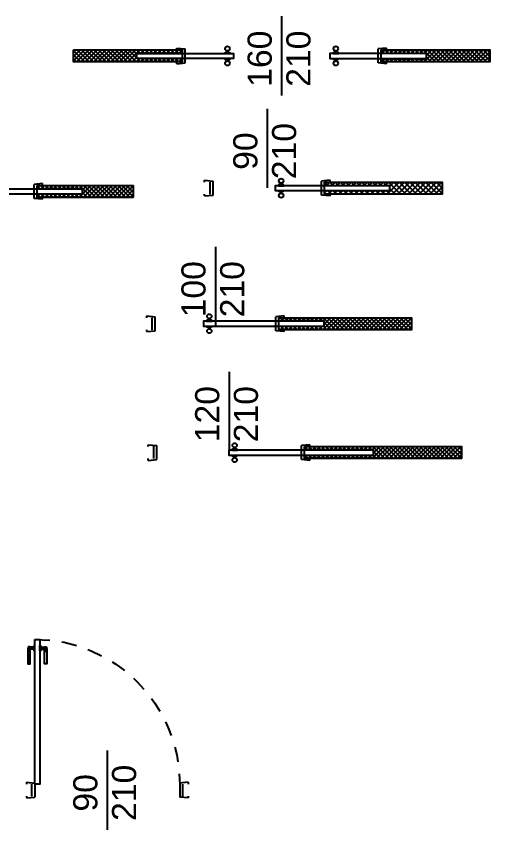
# Model space of a CAD drawing. Extents: x -3.87 to 6.1, y -1.85 to 5.56.
# Drawn here: x 2.17 to 6.1, y -1.85 to 4.89 of the extents above; entities that cross this region are included whole.
import ezdxf
from ezdxf.enums import TextEntityAlignment as Align

# ---------------------------------------------------------------- set-up
doc = ezdxf.new("R2010")
doc.units = 0
doc.header["$MEASUREMENT"] = 0
doc.linetypes.add('NASCOSTA2', pattern=[0.1875, 0.125, -0.0625])
doc.layers.get('0').update_dxf_attribs({"linetype": 'CONTINUOUS'})
for name, color, linetype in [('BRASS', 7, 'CONTINUOUS'), ('INFISSI', 7, 'CONTINUOUS'), ('MURI', 7, 'CONTINUOUS'), ('RETINO_SCRIGNO', 7, 'CONTINUOUS'), ('TRATTEGGI', 7, 'NASCOSTA2')]:
    doc.layers.add(name, color=color, linetype=linetype)
doc.styles.get("Standard").update_dxf_attribs({"font": 'ARIAL.TTF'})

# ---------------------------------------------------------------- blocks, each defined once
blk = doc.blocks.new('QUATTRO_S_PIANTA')
at = {"layer": 'BRASS'}
for p, q in [((-0.0072, -0.009), (-0.0072, -0.043)), ((0.0077, -0.009), (0.0077, -0.04))]:
    blk.add_line(p, q, dxfattribs=at)
for points in [[(-0.0232, -0.0056), (0.0232, -0.0056), (0.0232, 0), (-0.0232, 0)], [(-0.0186, -0.009), (0.0191, -0.009), (0.0191, -0.0056), (-0.0186, -0.0056)], [(-0.0099, -0.0558), (0.0129, -0.0558), (0.0129, -0.043), (-0.0099, -0.043)]]:
    blk.add_lwpolyline(points, close=True, dxfattribs=at)
for points in [[(-0.0022, -0.0558), (-0.0022, -0.0572), (0.0214, -0.0572), (0.0214, -0.0416), (-0.0022, -0.0416), (-0.0022, -0.043)], [(0.0033, -0.0572), (0.0033, -0.0588), (0.0285, -0.0588), (0.0285, -0.04), (0.0033, -0.04), (0.0033, -0.0416)], [(0.0089, -0.0588), (0.0089, -0.06), (0.13, -0.06), (0.13, -0.0388), (0.0089, -0.0388), (0.0089, -0.04)]]:
    blk.add_lwpolyline(points, dxfattribs=at)
blk = doc.blocks.new('PRDX120')
at = {"layer": 'INFISSI'}
for p, q in [((-1.27, 0.015), (-1.2, 0.0079)), ((-1.27, 0.015), (-1.27, 0)), ((-1.2, 0.0079), (-1.2, -0.1079)), ((0.07, 0.015), (0, 0.0079)), ((0, 0.0079), (0, -0.1079)), ((0.07, 0.015), (0.07, 0)), ((-1.27, -0.1), (-1.27, -0.115)), ((-1.27, -0.115), (-1.2, -0.1079)), ((0.07, -0.115), (0, -0.1079)), ((0.07, -0.1), (0.07, -0.115))]:
    blk.add_line(p, q, dxfattribs=at)
blk.add_lwpolyline([(0, 1.2), (-0.04, 1.2), (-0.04, 0), (0, 0)], close=True, dxfattribs=at)
at = {"layer": 'TRATTEGGI'}
blk.add_arc((0, 0), 1.2, 90, 180, dxfattribs=at)
at = {"layer": 'BRASS', "rotation": 270}
blk.add_blockref('QUATTRO_S_PIANTA', (-0.04, 1.1268), dxfattribs=at)
at = {"layer": 'BRASS', "xscale": -1, "rotation": 90}
blk.add_blockref('QUATTRO_S_PIANTA', (0, 1.1268), dxfattribs=at)
blk = doc.blocks.new('PortSx120')
at = {"layer": 'INFISSI'}
blk.add_line((0.7, 0.2788), (0.7, -0.3788), dxfattribs=at)
at = {"layer": 'MURI'}
for p, q in [((0.075, -0.1), (0.075, 0)), ((1.325, -0.1), (1.325, 0))]:
    blk.add_line(p, q, dxfattribs=at)
at = {"layer": 'INFISSI', "xscale": -1}
blk.add_blockref('PRDX120', (0.1, 0), dxfattribs=at)
at = {"layer": 'INFISSI'}
for s, p in [('210', (0.939, -0.073)), ('90', (0.6178, -0.073))]:
    blk.add_text(s, height=0.2, rotation=90, dxfattribs=at).set_placement(p, align=Align.CENTER)
blk = doc.blocks.new('*X36')
at = {"color": 0}
for p, q in [((0.75, 0.0782), (0.7718, 0.1)), ((0.7785, 0.07), (0.75, 0.0985)), ((0.7771, 0.07), (0.8071, 0.1)), ((0.8139, 0.07), (0.7839, 0.1)), ((0.8125, 0.07), (0.8425, 0.1)), ((0.8492, 0.07), (0.8192, 0.1)), ((0.8478, 0.07), (0.8778, 0.1)), ((0.8846, 0.07), (0.8546, 0.1)), ((0.8832, 0.07), (0.9132, 0.1)), ((0.9199, 0.07), (0.8899, 0.1)), ((0.9185, 0.07), (0.9485, 0.1)), ((0.9553, 0.07), (0.9253, 0.1)), ((0.9539, 0.07), (0.9839, 0.1)), ((0.9907, 0.07), (0.9607, 0.1)), ((0.9892, 0.07), (1.0192, 0.1)), ((1.026, 0.07), (0.996, 0.1)), ((1.0246, 0.07), (1.0546, 0.1)), ((1.0614, 0.07), (1.0314, 0.1)), ((1.0599, 0.07), (1.0899, 0.1)), ((1.0967, 0.07), (1.0667, 0.1)), ((1.0953, 0.07), (1.1253, 0.1)), ((1.096, 0), (1.196, 0.1)), ((1.2021, 0), (1.1021, 0.1)), ((1.125, 0.0643), (1.1607, 0.1)), ((1.1314, 0), (1.2314, 0.1)), ((1.2374, 0), (1.1374, 0.1)), ((1.1667, 0), (1.2667, 0.1)), ((1.2728, 0), (1.1728, 0.1)), ((1.2021, 0), (1.3021, 0.1)), ((1.3081, 0), (1.2081, 0.1)), ((1.2374, 0), (1.3374, 0.1)), ((1.3435, 0), (1.2435, 0.1)), ((1.2728, 0), (1.3728, 0.1)), ((1.3789, 0), (1.2789, 0.1)), ((1.3081, 0), (1.4081, 0.1)), ((1.4142, 0), (1.3142, 0.1)), ((1.3435, 0), (1.4435, 0.1)), ((1.4496, 0), (1.3496, 0.1)), ((1.3789, 0), (1.4789, 0.1)), ((1.4849, 0), (1.3849, 0.1)), ((1.4142, 0), (1.5142, 0.1)), ((1.5203, 0), (1.4203, 0.1)), ((1.4496, 0), (1.5496, 0.1)), ((1.55, 0.0056), (1.4556, 0.1)), ((1.55, 0.041), (1.491, 0.1)), ((1.55, 0.0763), (1.5263, 0.1)), ((0.75, 0.0075), (0.7725, 0.03)), ((0.7778, 0), (0.75, 0.0278)), ((0.7778, 0), (0.8078, 0.03)), ((0.8132, 0), (0.7832, 0.03)), ((0.8132, 0), (0.8432, 0.03)), ((0.8485, 0), (0.8185, 0.03)), ((0.8485, 0), (0.8785, 0.03)), ((0.8839, 0), (0.8539, 0.03)), ((0.8839, 0), (0.9139, 0.03)), ((0.9192, 0), (0.8892, 0.03)), ((0.9192, 0), (0.9492, 0.03)), ((0.9546, 0), (0.9246, 0.03)), ((0.9546, 0), (0.9846, 0.03)), ((0.9899, 0), (0.9599, 0.03)), ((0.9899, 0), (1.0199, 0.03)), ((1.0253, 0), (0.9953, 0.03)), ((1.0253, 0), (1.0553, 0.03)), ((1.0607, 0), (1.0307, 0.03)), ((1.0607, 0), (1.0907, 0.03)), ((1.096, 0), (1.066, 0.03)), ((1.1314, 0), (1.1014, 0.03)), ((1.1667, 0), (1.125, 0.0417)), ((1.4849, 0), (1.55, 0.0651)), ((1.5203, 0), (1.55, 0.0297))]:
    blk.add_line(p, q, dxfattribs=at)
blk = doc.blocks.new('SCR-140')
at = {"layer": 'INFISSI'}
for p, q in [((-0.07, 0.1229), (0, 0.1158)), ((-0.07, 0.1079), (-0.07, 0.1229)), ((0, 0), (0, 0.1158)), ((1.47, 0.1229), (1.4, 0.1158)), ((1.4, 0), (1.4, 0.1158)), ((1.47, 0.1079), (1.47, 0.1229)), ((-0.07, -0.0071), (-0.07, 0.0079)), ((-0.07, -0.0071), (0, 0)), ((1.47, -0.0071), (1.4, 0)), ((1.47, -0.0071), (1.47, 0.0079))]:
    blk.add_line(p, q, dxfattribs=at)
for points in [[(-0.4, 0.0379), (-0.4, 0.0779), (0.3, 0.0779), (0.3, 0.0379)], [(1.8, 0.0379), (1.8, 0.0779), (1.1, 0.0779), (1.1, 0.0379)]]:
    blk.add_lwpolyline(points, close=True, dxfattribs=at)
at = {"layer": 'RETINO_SCRIGNO', "xscale": -1}
blk.add_blockref('*X36', (0.725, 0.0079), dxfattribs=at)
at = {"layer": 'RETINO_SCRIGNO'}
blk.add_blockref('*X36', (0.675, 0.0079), dxfattribs=at)
blk = doc.blocks.new('POMOLO_SCRIGNO')
at = {"layer": 'BRASS'}
for points in [[(-0.0732, 0.0256), (-0.0268, 0.0256), (-0.0268, 0.02), (-0.0732, 0.02)], [(-0.0686, 0.029), (-0.0309, 0.029), (-0.0309, 0.0256), (-0.0686, 0.0256)], [(-0.0732, -0.0256), (-0.0268, -0.0256), (-0.0268, -0.02), (-0.0732, -0.02)], [(-0.0686, -0.029), (-0.0309, -0.029), (-0.0309, -0.0256), (-0.0686, -0.0256)]]:
    blk.add_lwpolyline(points, close=True, dxfattribs=at)
for points in [[(-0.0456, 0.0423), (-0.0456, 0.029), (-0.0538, 0.029), (-0.0538, 0.0423)], [(-0.0456, -0.0423), (-0.0456, -0.029), (-0.0538, -0.029), (-0.0538, -0.0423)]]:
    blk.add_lwpolyline(points, dxfattribs=at)
for centre in [(-0.0497, 0.0607), (-0.0497, -0.0607)]:
    blk.add_circle(centre, 0.0189, dxfattribs=at)
blk = doc.blocks.new('Scrig-140')
at = {"layer": 'INFISSI'}
blk.add_line((1.525, 0.3788), (1.525, -0.2788), dxfattribs=at)
at = {"layer": 'MURI'}
for p, q in [((0, 0.1), (0.8, 0.1)), ((0, 0), (0, 0.1)), ((0.8, 0), (0.8, 0.1)), ((2.25, 0), (2.25, 0.1)), ((2.25, 0.1), (3.05, 0.1)), ((3.05, 0), (3.05, 0.1)), ((0.8, 0), (0, 0)), ((3.05, 0), (2.25, 0))]:
    blk.add_line(p, q, dxfattribs=at)
at = {"layer": 'INFISSI'}
blk.add_blockref('SCR-140', (0.825, -0.0079), dxfattribs=at)
at = {"layer": 'MURI'}
blk.add_blockref('POMOLO_SCRIGNO', (1.125, 0.05), dxfattribs=at)
at = {"layer": 'MURI', "rotation": 180}
blk.add_blockref('POMOLO_SCRIGNO', (1.925, 0.05), dxfattribs=at)
at = {"layer": 'INFISSI'}
for s, p in [('140', (1.4428, 0.027)), ('210', (1.764, 0.027))]:
    blk.add_text(s, height=0.2, rotation=90, dxfattribs=at).set_placement(p, align=Align.CENTER)
blk = doc.blocks.new('SCR-180')
at = {"layer": 'RETINO_SCRIGNO'}
h = blk.add_hatch(dxfattribs=at)
h.set_pattern_fill('ANSI37', color=256, scale=0.2, style=0)
h.set_pattern_definition([(45, (-0.989185, -0.420781), (-0.01767767, 0.01767767), []), (135, (-0.989185, -0.420781), (-0.01767767, -0.01767767), [])])
h.paths.add_polyline_path([(-0.375, 0.07), (0, 0.07), (0, 0.1), (-0.9, 0.1), (-0.9, 0), (0, 0), (0, 0.03), (-0.375, 0.03)])
h = blk.add_hatch(dxfattribs=at)
h.set_pattern_fill('ANSI37', color=256, scale=0.2, style=0)
h.set_pattern_definition([(45, (-5.64471, 2.40182), (-0.01767767, 0.01767767), []), (135, (-5.64471, 2.40182), (-0.01767767, -0.01767767), [])])
h.paths.add_polyline_path([(2.025, 0.07), (1.65, 0.07), (1.65, 0.1), (2.55, 0.1), (2.55, 0), (1.65, 0), (1.65, 0.03), (2.025, 0.03)])
at = {"layer": 'INFISSI'}
for p, q in [((-0.045, 0.115), (0.025, 0.1079)), ((-0.045, 0.1), (-0.045, 0.115)), ((0.025, -0.0079), (0.025, 0.1079)), ((1.695, 0.115), (1.625, 0.1079)), ((1.625, -0.0079), (1.625, 0.1079)), ((1.695, 0.1), (1.695, 0.115)), ((-0.045, -0.015), (-0.045, 0)), ((1.695, -0.015), (1.695, 0)), ((-0.045, -0.015), (0.025, -0.0079)), ((1.695, -0.015), (1.625, -0.0079))]:
    blk.add_line(p, q, dxfattribs=at)
for points in [[(-0.375, 0.03), (-0.375, 0.07), (0.425, 0.07), (0.425, 0.03)], [(2.025, 0.03), (2.025, 0.07), (1.225, 0.07), (1.225, 0.03)]]:
    blk.add_lwpolyline(points, close=True, dxfattribs=at)
at = {"layer": 'MURI'}
blk.add_blockref('POMOLO_SCRIGNO', (0.425, 0.05), dxfattribs=at)
at = {"layer": 'MURI', "rotation": 180}
blk.add_blockref('POMOLO_SCRIGNO', (1.225, 0.05), dxfattribs=at)
blk = doc.blocks.new('Scrig-160')
at = {"layer": 'INFISSI'}
blk.add_line((1.725, 0.3788), (1.725, -0.2788), dxfattribs=at)
at = {"layer": 'MURI'}
for points in [[(0, 0.1), (0.9, 0.1), (0.9, 0), (0, 0)], [(2.55, 0.1), (3.45, 0.1), (3.45, 0), (2.55, 0)]]:
    blk.add_lwpolyline(points, close=True, dxfattribs=at)
at = {"layer": 'INFISSI'}
blk.add_blockref('SCR-180', (0.9, 0), dxfattribs=at)
for s, p in [('160', (1.6428, 0.027)), ('210', (1.964, 0.027))]:
    blk.add_text(s, height=0.2, rotation=90, dxfattribs=at).set_placement(p, align=Align.CENTER)
blk = doc.blocks.new('SCR-90')
at = {"layer": 'RETINO_SCRIGNO'}
h = blk.add_hatch(dxfattribs=at)
h.set_pattern_fill('ANSI37', color=256, scale=0.25, style=0)
h.set_pattern_definition([(45, (-18.697696, -12.881197), (-0.022097087, 0.022097087), []), (135, (-18.697696, -12.881197), (-0.022097087, -0.022097087), [])])
h.paths.add_polyline_path([(1.925, 0.1), (0.95, 0.1), (0.95, 0.07), (1.4899, 0.07), (1.4899, 0.03), (0.95, 0.03), (0.95, 0), (1.925, 0)])
at = {"layer": 'INFISSI'}
for p, q in [((-0.045, 0.1), (-0.045, 0.115)), ((-0.045, 0.115), (0.025, 0.1079)), ((0.025, -0.0079), (0.025, 0.1079)), ((0.995, 0.115), (0.925, 0.1079)), ((0.925, -0.0079), (0.925, 0.1079)), ((0.995, 0.1), (0.995, 0.115)), ((-0.045, -0.015), (-0.045, 0)), ((-0.045, -0.015), (0.025, -0.0079)), ((0.995, -0.015), (0.925, -0.0079)), ((0.995, -0.015), (0.995, 0))]:
    blk.add_line(p, q, dxfattribs=at)
blk.add_lwpolyline([(1.4899, 0.03), (1.4899, 0.07), (0.5399, 0.07), (0.5399, 0.03)], close=True, dxfattribs=at)
blk = doc.blocks.new('Scrig_90')
at = {"layer": 'INFISSI'}
blk.add_line((0.55, 0.709), (0.55, 0.0514), dxfattribs=at)
at = {"layer": 'MURI'}
for p, q in [((0.075, 0), (0.075, 0.1)), ((1.025, 0), (1.025, 0.1))]:
    blk.add_line(p, q, dxfattribs=at)
blk.add_lwpolyline([(1.025, 0.1), (2, 0.1), (2, 0), (1.025, 0)], dxfattribs=at)
at = {"layer": 'RETINO_SCRIGNO'}
blk.add_blockref('SCR-90', (0.075, 0), dxfattribs=at)
at = {"layer": 'RETINO_SCRIGNO', "rotation": 180}
blk.add_blockref('POMOLO_SCRIGNO', (0.6149, 0.05), dxfattribs=at)
at = {"layer": 'INFISSI'}
for s, p in [('210', (0.789, 0.3572)), ('90', (0.4678, 0.3572))]:
    blk.add_text(s, height=0.2, rotation=90, dxfattribs=at).set_placement(p, align=Align.CENTER)
blk = doc.blocks.new('*X43')
at = {"color": 0}
for p, q in [((1.05, 0.0954), (1.0546, 0.1)), ((1.0614, 0.07), (1.05, 0.0814)), ((1.0599, 0.07), (1.0899, 0.1)), ((1.0967, 0.07), (1.0667, 0.1)), ((1.0953, 0.07), (1.1253, 0.1)), ((1.1321, 0.07), (1.1021, 0.1)), ((1.1307, 0.07), (1.1607, 0.1)), ((1.1674, 0.07), (1.1374, 0.1)), ((1.166, 0.07), (1.196, 0.1)), ((1.2028, 0.07), (1.1728, 0.1)), ((1.2014, 0.07), (1.2314, 0.1)), ((1.2381, 0.07), (1.2081, 0.1)), ((1.2367, 0.07), (1.2667, 0.1)), ((1.2735, 0.07), (1.2435, 0.1)), ((1.2721, 0.07), (1.3021, 0.1)), ((1.3089, 0.07), (1.2789, 0.1)), ((1.3074, 0.07), (1.3374, 0.1)), ((1.3442, 0.07), (1.3142, 0.1)), ((1.3428, 0.07), (1.3728, 0.1)), ((1.3796, 0.07), (1.3496, 0.1)), ((1.3781, 0.07), (1.4081, 0.1)), ((1.4149, 0.07), (1.3849, 0.1)), ((1.4135, 0.07), (1.4435, 0.1)), ((1.4142, 0), (1.5142, 0.1)), ((1.5203, 0), (1.4203, 0.1)), ((1.425, 0.0461), (1.4789, 0.1)), ((1.4496, 0), (1.5496, 0.1)), ((1.5556, 0), (1.4556, 0.1)), ((1.4849, 0), (1.5849, 0.1)), ((1.591, 0), (1.491, 0.1)), ((1.5203, 0), (1.6203, 0.1)), ((1.6263, 0), (1.5263, 0.1)), ((1.5556, 0), (1.6556, 0.1)), ((1.6617, 0), (1.5617, 0.1)), ((1.591, 0), (1.691, 0.1)), ((1.6971, 0), (1.5971, 0.1)), ((1.6263, 0), (1.7263, 0.1)), ((1.7324, 0), (1.6324, 0.1)), ((1.6617, 0), (1.7617, 0.1)), ((1.7678, 0), (1.6678, 0.1)), ((1.6971, 0), (1.7971, 0.1)), ((1.8031, 0), (1.7031, 0.1)), ((1.7324, 0), (1.8324, 0.1)), ((1.8385, 0), (1.7385, 0.1)), ((1.7678, 0), (1.8678, 0.1)), ((1.8738, 0), (1.7738, 0.1)), ((1.8031, 0), (1.9031, 0.1)), ((1.9092, 0), (1.8092, 0.1)), ((1.8385, 0), (1.9385, 0.1)), ((1.9445, 0), (1.8445, 0.1)), ((1.8738, 0), (1.9738, 0.1)), ((1.9799, 0), (1.8799, 0.1)), ((1.9092, 0), (2.0092, 0.1)), ((2.0153, 0), (1.9153, 0.1)), ((1.9445, 0), (2.0445, 0.1)), ((2.0506, 0), (1.9506, 0.1)), ((1.9799, 0), (2.0799, 0.1)), ((2.086, 0), (1.986, 0.1)), ((2.0153, 0), (2.1153, 0.1)), ((2.1213, 0), (2.0213, 0.1)), ((2.0506, 0), (2.15, 0.0994)), ((2.15, 0.0067), (2.0567, 0.1)), ((2.15, 0.042), (2.092, 0.1)), ((2.15, 0.0774), (2.1274, 0.1)), ((1.05, 0.0247), (1.0553, 0.03)), ((1.0607, 0), (1.05, 0.0107)), ((1.0607, 0), (1.0907, 0.03)), ((1.096, 0), (1.066, 0.03)), ((1.096, 0), (1.126, 0.03)), ((1.1314, 0), (1.1014, 0.03)), ((1.1314, 0), (1.1614, 0.03)), ((1.1667, 0), (1.1367, 0.03)), ((1.1667, 0), (1.1967, 0.03)), ((1.2021, 0), (1.1721, 0.03)), ((1.2021, 0), (1.2321, 0.03)), ((1.2374, 0), (1.2074, 0.03)), ((1.2374, 0), (1.2674, 0.03)), ((1.2728, 0), (1.2428, 0.03)), ((1.2728, 0), (1.3028, 0.03)), ((1.3081, 0), (1.2781, 0.03)), ((1.3081, 0), (1.3381, 0.03)), ((1.3435, 0), (1.3135, 0.03)), ((1.3435, 0), (1.3735, 0.03)), ((1.3789, 0), (1.3489, 0.03)), ((1.3789, 0), (1.4089, 0.03)), ((1.4142, 0), (1.3842, 0.03)), ((1.4496, 0), (1.4196, 0.03)), ((1.4849, 0), (1.425, 0.0599)), ((2.086, 0), (2.15, 0.064)), ((2.1213, 0), (2.15, 0.0287))]:
    blk.add_line(p, q, dxfattribs=at)
blk = doc.blocks.new('SCR-100')
at = {"layer": 'INFISSI'}
for p, q in [((-0.045, 0.115), (0.025, 0.1079)), ((-0.045, 0.1), (-0.045, 0.115)), ((0.025, -0.0079), (0.025, 0.1079)), ((1.095, 0.115), (1.025, 0.1079)), ((1.025, -0.0079), (1.025, 0.1079)), ((1.095, 0.1), (1.095, 0.115)), ((-0.045, -0.015), (-0.045, 0)), ((-0.045, -0.015), (0.025, -0.0079)), ((1.095, -0.015), (1.025, -0.0079)), ((1.095, -0.015), (1.095, 0))]:
    blk.add_line(p, q, dxfattribs=at)
blk.add_lwpolyline([(1.425, 0.03), (1.425, 0.07), (0.425, 0.07), (0.425, 0.03)], close=True, dxfattribs=at)
at = {"layer": 'RETINO_SCRIGNO'}
blk.add_blockref('*X43', (0, 0), dxfattribs=at)
blk = doc.blocks.new('Scrig_100')
at = {"layer": 'INFISSI'}
blk.add_line((0.6, 0.6877), (0.6, 0.03), dxfattribs=at)
at = {"layer": 'MURI'}
for p, q in [((0.075, 0), (0.075, 0.1)), ((1.125, 0), (1.125, 0.1))]:
    blk.add_line(p, q, dxfattribs=at)
blk.add_lwpolyline([(1.125, 0.1), (2.225, 0.1), (2.225, 0), (1.125, 0)], dxfattribs=at)
blk.add_blockref('SCR-100', (0.075, 0), dxfattribs=at)
at = {"layer": 'MURI', "rotation": 180}
blk.add_blockref('POMOLO_SCRIGNO', (0.5, 0.05), dxfattribs=at)
at = {"layer": 'INFISSI'}
for s, p in [('100', (0.5178, 0.3359)), ('210', (0.839, 0.3359))]:
    blk.add_text(s, height=0.2, rotation=90, dxfattribs=at).set_placement(p, align=Align.CENTER)
blk = doc.blocks.new('SCR_120')
at = {"layer": 'RETINO_SCRIGNO'}
h = blk.add_hatch(dxfattribs=at)
h.set_pattern_fill('ANSI37', color=256, scale=0.2, style=0)
h.set_pattern_definition([(45, (-0.695814, -0.562525), (-0.01767767, 0.01767767), []), (135, (-0.695814, -0.562525), (-0.01767767, -0.01767767), [])])
h.paths.add_polyline_path([(2.55, 0), (2.55, 0.1), (1.25, 0.1), (1.25, 0.07), (1.821, 0.07), (1.821, 0.03), (1.25, 0.03), (1.25, 0)])
at = {"layer": 'INFISSI'}
for p, q in [((-0.045, 0.115), (0.025, 0.1079)), ((-0.045, 0.1), (-0.045, 0.115)), ((0.025, -0.0079), (0.025, 0.1079)), ((1.295, 0.115), (1.225, 0.1079)), ((1.225, -0.0079), (1.225, 0.1079)), ((1.295, 0.1), (1.295, 0.115)), ((-0.045, -0.015), (-0.045, 0)), ((-0.045, -0.015), (0.025, -0.0079)), ((1.295, -0.015), (1.225, -0.0079)), ((1.295, -0.015), (1.295, 0))]:
    blk.add_line(p, q, dxfattribs=at)
blk.add_lwpolyline([(1.821, 0.03), (1.821, 0.07), (0.621, 0.07), (0.621, 0.03)], close=True, dxfattribs=at)
blk = doc.blocks.new('Scrig_120')
at = {"layer": 'INFISSI'}
blk.add_line((0.7, 0.7206), (0.7, 0.0629), dxfattribs=at)
at = {"layer": 'MURI'}
for p, q in [((0.075, 0), (0.075, 0.1)), ((1.325, 0), (1.325, 0.1))]:
    blk.add_line(p, q, dxfattribs=at)
blk.add_lwpolyline([(1.325, 0.1), (2.625, 0.1), (2.625, 0), (1.325, 0)], dxfattribs=at)
blk.add_blockref('SCR_120', (0.075, 0), dxfattribs=at)
at = {"layer": 'MURI', "rotation": 180}
blk.add_blockref('POMOLO_SCRIGNO', (0.696, 0.05), dxfattribs=at)
at = {"layer": 'INFISSI'}
for s, p in [('120', (0.6178, 0.3688)), ('210', (0.939, 0.3688))]:
    blk.add_text(s, height=0.2, rotation=90, dxfattribs=at).set_placement(p, align=Align.CENTER)

msp = doc.modelspace()

# ---------------------------------------------------------------- block references
at = {"layer": 'MURI'}
for name, p in [('Scrig-160', (2.6454, 4.512)), ('Scrig_90', (3.7017, 3.4155)), ('Scrig-140', (0.0936, 3.3881)), ('Scrig_100', (3.2216, 2.2915)), ('Scrig_120', (3.2353, 1.2224)), ('PortSx120', (2.2251, -1.476))]:
    msp.add_blockref(name, p, dxfattribs=at)

doc.saveas('drawing.dxf')
